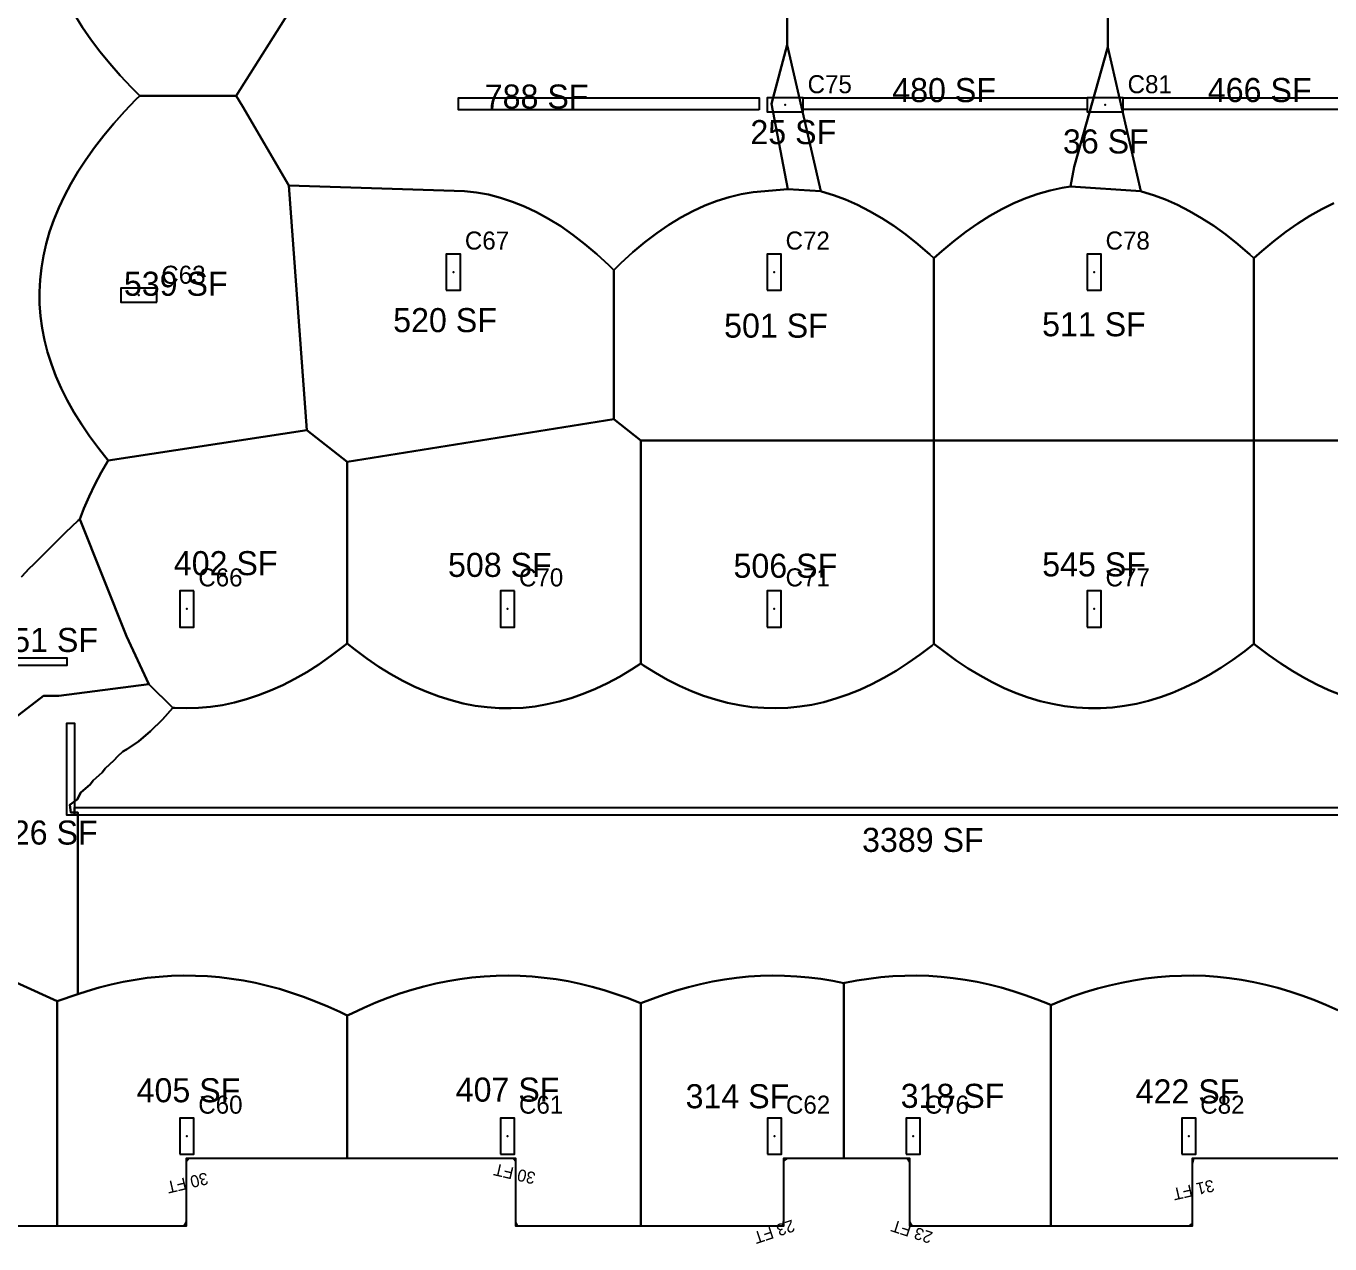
# Model space of a CAD drawing. Header units: metres. Extents: x 3272 to 9634, y 5311 to 56288.
# Drawn here: x 6861 to 8162, y 38041 to 39256 of the extents above; entities that cross this region are included whole.
import ezdxf
from ezdxf.enums import TextEntityAlignment as Align

# ---------------------------------------------------------------- set-up
doc = ezdxf.new("R2010")
doc.units = ezdxf.units.M
for name, color, linetype in [('BOUNDARY', 5, 'Continuous'), ('COL-LABEL', 2, 'Continuous'), ('COLS', 2, 'Continuous'), ('FLOOR_4_AREA_LABELS', 3, 'Continuous'), ('FLOOR_4_BOUNDARY', 5, 'Continuous'), ('FLOOR_4_COLUMNS', 7, 'Continuous'), ('FLOOR_4_FASCADE_COLUMNS', 30, 'Continuous'), ('FLOOR_4_LARGE_TRIBUTARY', 6, 'Continuous'), ('FLOOR_4_TRIBUTARY_COL_104', 2, 'Continuous'), ('FLOOR_4_TRIBUTARY_COL_105', 2, 'Continuous'), ('FLOOR_4_TRIBUTARY_COL_20', 2, 'Continuous'), ('FLOOR_4_TRIBUTARY_COL_22', 2, 'Continuous'), ('FLOOR_4_TRIBUTARY_COL_34', 2, 'Continuous'), ('FLOOR_4_TRIBUTARY_COL_38', 2, 'Continuous'), ('FLOOR_4_TRIBUTARY_COL_39', 2, 'Continuous'), ('FLOOR_4_TRIBUTARY_COL_41', 2, 'Continuous'), ('FLOOR_4_TRIBUTARY_COL_42', 2, 'Continuous'), ('FLOOR_4_TRIBUTARY_COL_54', 2, 'Continuous'), ('FLOOR_4_TRIBUTARY_COL_55', 2, 'Continuous'), ('FLOOR_4_TRIBUTARY_COL_56', 2, 'Continuous'), ('FLOOR_4_TRIBUTARY_COL_57', 2, 'Continuous'), ('FLOOR_4_TRIBUTARY_COL_60', 2, 'Continuous'), ('FLOOR_4_TRIBUTARY_COL_61', 2, 'Continuous'), ('FLOOR_4_TRIBUTARY_COL_65', 2, 'Continuous'), ('FLOOR_4_TRIBUTARY_COL_88', 2, 'Continuous'), ('FLOOR_4_TRIBUTARY_COL_89', 2, 'Continuous'), ('FLOOR_4_TRIBUTARY_COL_97', 2, 'Continuous'), ('FLOOR_4_WALL_TRIBUTARY_117', 1, 'Continuous'), ('FLOOR_4_WALL_TRIBUTARY_118', 1, 'Continuous'), ('FLOOR_4_WALL_TRIBUTARY_120', 1, 'Continuous'), ('FLOOR_4_WALL_TRIBUTARY_122', 1, 'Continuous'), ('FLOOR_4_WALL_TRIBUTARY_123', 1, 'Continuous'), ('FLOOR_4_WALL_TRIBUTARY_129', 1, 'Continuous'), ('FLOOR_4_WALL_TRIBUTARY_136', 1, 'Continuous'), ('WALL', 4, 'Continuous')]:
    doc.layers.add(name, color=color, linetype=linetype)

msp = doc.modelspace()

# ---------------------------------------------------------------- linework, layer by layer
at = {"layer": 'BOUNDARY'}
msp.add_lwpolyline([(8343.7, 38126.5), (8024.5, 38126.5), (8024.5, 38059.1), (7742.6, 38059.1), (7742.6, 38126.5), (7616.6, 38126.5), (7616.6, 38059.1), (7349.6, 38059.1), (7349.6, 38126.5), (7020.5, 38126.5), (7020.5, 38059.1), (6443.2, 38059.1), (6443.2, 38126.5), (6316.7, 38126.5), (6316.7, 38115.1), (6299, 38095.3), (6298.7, 38089.4), (5979.1, 38107), (5982.7, 38172.9), (5849.6, 38180.2), (5842.4, 38114.9), (5651.2, 38150.6)], dxfattribs=at)
at = {"layer": 'COLS'}
for points in [[(7636.2, 39170.9), (7636.2, 39184.9), (7600.2, 39184.9), (7600.2, 39170.9)], [(7955.5, 39170.9), (7955.5, 39184.9), (7919.5, 39184.9), (7919.5, 39170.9)], [(7280.2, 38992.9), (7294.2, 38992.9), (7294.2, 39028.9), (7280.2, 39028.9)], [(7600.2, 38992.9), (7614.2, 38992.9), (7614.2, 39028.9), (7600.2, 39028.9)], [(7919.5, 38992.9), (7933.5, 38992.9), (7933.5, 39028.9), (7919.5, 39028.9)], [(6991.3, 38980.8), (6991.3, 38994.8), (6955.3, 38994.8), (6955.3, 38980.8)], [(7028.2, 38692.8), (7014.2, 38692.8), (7014.2, 38656.8), (7028.2, 38656.8)], [(7348.2, 38692.8), (7334.2, 38692.8), (7334.2, 38656.8), (7348.2, 38656.8)], [(7600.2, 38656.8), (7614.2, 38656.8), (7614.2, 38692.8), (7600.2, 38692.8)], [(7919.5, 38656.8), (7933.5, 38656.8), (7933.5, 38692.8), (7919.5, 38692.8)], [(7014.2, 38130.7), (7028.2, 38130.7), (7028.2, 38166.7), (7014.2, 38166.7)], [(7334.2, 38130.7), (7348.2, 38130.7), (7348.2, 38166.7), (7334.2, 38166.7)], [(7600.6, 38130.7), (7614.6, 38130.7), (7614.6, 38166.7), (7600.6, 38166.7)], [(7739, 38130.7), (7753, 38130.7), (7753, 38166.7), (7739, 38166.7)], [(8014, 38130.7), (8028, 38130.7), (8028, 38166.7), (8014, 38166.7)]]:
    msp.add_lwpolyline(points, close=True, dxfattribs=at)
at = {"layer": 'FLOOR_4_BOUNDARY'}
msp.add_lwpolyline([(8343.7, 38126.5), (8024.5, 38126.5), (8024.5, 38059.1), (7742.6, 38059.1), (7742.6, 38126.5), (7616.6, 38126.5), (7616.6, 38059.1), (7349.6, 38059.1), (7349.6, 38126.5), (7020.5, 38126.5), (7020.5, 38059.1), (6443.2, 38059.1), (6443.2, 38126.5), (6316.7, 38126.5), (6316.7, 38115.1), (6299, 38095.3), (6298.7, 38089.4), (5979.1, 38107), (5982.7, 38172.9), (5849.6, 38180.2), (5842.4, 38114.9), (5651.2, 38150.6)], dxfattribs=at)
at = {"layer": 'FLOOR_4_COLUMNS'}
for p in [(7618.2, 39177.9), (7937.5, 39177.9), (7287.2, 39010.9), (7607.2, 39010.9), (7926.5, 39010.9), (6973.3, 38987.8), (7021.2, 38674.8), (7341.2, 38674.8), (7607.2, 38674.8), (7926.5, 38674.8), (7021.2, 38148.7), (7341.2, 38148.7), (7607.6, 38148.7), (7746, 38148.7), (8021, 38148.7)]:
    msp.add_point(p, dxfattribs=at)
at = {"layer": 'FLOOR_4_FASCADE_COLUMNS'}
for points in [[(7179.1, 38126.5), (7173.1, 38126.5), (7167.1, 38126.5), (7161.1, 38126.5), (7155.1, 38126.5), (7149.1, 38126.5), (7143.1, 38126.5), (7137.1, 38126.5), (7131.1, 38126.5), (7125.1, 38126.5), (7119.1, 38126.5), (7113.1, 38126.5), (7107.1, 38126.5), (7101.1, 38126.5), (7095.1, 38126.5), (7089.1, 38126.5), (7083.1, 38126.5), (7077.1, 38126.5), (7071.1, 38126.5), (7065.1, 38126.5), (7059.1, 38126.5), (7053.1, 38126.5), (7047.1, 38126.5), (7041.1, 38126.5), (7035.1, 38126.5), (7029.1, 38126.5), (7023.1, 38126.5), (7020.5, 38123), (7020.5, 38117), (7020.5, 38111), (7020.5, 38105), (7020.5, 38099), (7020.5, 38093), (7020.5, 38087), (7020.5, 38081), (7020.5, 38075), (7020.5, 38069), (7020.5, 38063), (7018.4, 38059.1), (7012.4, 38059.1), (7006.4, 38059.1), (7000.4, 38059.1), (6994.4, 38059.1), (6988.4, 38059.1), (6982.4, 38059.1), (6976.4, 38059.1), (6970.4, 38059.1), (6964.4, 38059.1), (6958.4, 38059.1), (6952.4, 38059.1), (6946.4, 38059.1), (6940.4, 38059.1), (6934.4, 38059.1), (6928.4, 38059.1), (6922.4, 38059.1), (6916.4, 38059.1), (6910.4, 38059.1), (6904.4, 38059.1), (6898.4, 38059.1), (6892.4, 38059.1)], [(7471.7, 38059.1), (7465.7, 38059.1), (7459.7, 38059.1), (7453.7, 38059.1), (7447.7, 38059.1), (7441.7, 38059.1), (7435.7, 38059.1), (7429.7, 38059.1), (7423.7, 38059.1), (7417.7, 38059.1), (7411.7, 38059.1), (7405.7, 38059.1), (7399.7, 38059.1), (7393.7, 38059.1), (7387.7, 38059.1), (7381.7, 38059.1), (7375.7, 38059.1), (7369.7, 38059.1), (7363.7, 38059.1), (7357.7, 38059.1), (7351.7, 38059.1), (7349.6, 38063), (7349.6, 38069), (7349.6, 38075), (7349.6, 38081), (7349.6, 38087), (7349.6, 38093), (7349.6, 38099), (7349.6, 38105), (7349.6, 38111), (7349.6, 38117), (7349.6, 38123), (7347.1, 38126.5), (7341.1, 38126.5), (7335.1, 38126.5), (7329.1, 38126.5), (7323.1, 38126.5), (7317.1, 38126.5), (7311.1, 38126.5), (7305.1, 38126.5), (7299.1, 38126.5), (7293.1, 38126.5), (7287.1, 38126.5), (7281.1, 38126.5), (7275.1, 38126.5), (7269.1, 38126.5), (7263.1, 38126.5), (7257.1, 38126.5), (7251.1, 38126.5), (7245.1, 38126.5), (7239.1, 38126.5), (7233.1, 38126.5), (7227.1, 38126.5), (7221.1, 38126.5), (7215.1, 38126.5), (7209.1, 38126.5), (7203.1, 38126.5), (7197.1, 38126.5), (7191.1, 38126.5), (7185.1, 38126.5), (7179.1, 38126.5)], [(7674.3, 38126.5), (7668.3, 38126.5), (7662.3, 38126.5), (7656.3, 38126.5), (7650.3, 38126.5), (7644.3, 38126.5), (7638.3, 38126.5), (7632.3, 38126.5), (7626.3, 38126.5), (7620.3, 38126.5), (7616.6, 38124.2), (7616.6, 38118.2), (7616.6, 38112.2), (7616.6, 38106.2), (7616.6, 38100.2), (7616.6, 38094.2), (7616.6, 38088.2), (7616.6, 38082.2), (7616.6, 38076.2), (7616.6, 38070.2), (7616.6, 38064.2), (7615.7, 38059.1), (7609.7, 38059.1), (7603.7, 38059.1), (7597.7, 38059.1), (7591.7, 38059.1), (7585.7, 38059.1), (7579.7, 38059.1), (7573.7, 38059.1), (7567.7, 38059.1), (7561.7, 38059.1), (7555.7, 38059.1), (7549.7, 38059.1), (7543.7, 38059.1), (7537.7, 38059.1), (7531.7, 38059.1), (7525.7, 38059.1), (7519.7, 38059.1), (7513.7, 38059.1), (7507.7, 38059.1), (7501.7, 38059.1), (7495.7, 38059.1), (7489.7, 38059.1), (7483.7, 38059.1), (7477.7, 38059.1), (7471.7, 38059.1)], [(7882.9, 38059.1), (7876.9, 38059.1), (7870.9, 38059.1), (7864.9, 38059.1), (7858.9, 38059.1), (7852.9, 38059.1), (7846.9, 38059.1), (7840.9, 38059.1), (7834.9, 38059.1), (7828.9, 38059.1), (7822.9, 38059.1), (7816.9, 38059.1), (7810.9, 38059.1), (7804.9, 38059.1), (7798.9, 38059.1), (7792.9, 38059.1), (7786.9, 38059.1), (7780.9, 38059.1), (7774.9, 38059.1), (7768.9, 38059.1), (7762.9, 38059.1), (7756.9, 38059.1), (7750.9, 38059.1), (7744.9, 38059.1), (7742.6, 38062.8), (7742.6, 38068.8), (7742.6, 38074.8), (7742.6, 38080.8), (7742.6, 38086.8), (7742.6, 38092.8), (7742.6, 38098.8), (7742.6, 38104.8), (7742.6, 38110.8), (7742.6, 38116.8), (7742.6, 38122.8), (7740.3, 38126.5), (7734.3, 38126.5), (7728.3, 38126.5), (7722.3, 38126.5), (7716.3, 38126.5), (7710.3, 38126.5), (7704.3, 38126.5), (7698.3, 38126.5), (7692.3, 38126.5), (7686.3, 38126.5), (7680.3, 38126.5), (7674.3, 38126.5)], [(8163.6, 38126.5), (8157.6, 38126.5), (8151.6, 38126.5), (8145.6, 38126.5), (8139.6, 38126.5), (8133.6, 38126.5), (8127.6, 38126.5), (8121.6, 38126.5), (8115.6, 38126.5), (8109.6, 38126.5), (8103.6, 38126.5), (8097.6, 38126.5), (8091.6, 38126.5), (8085.6, 38126.5), (8079.6, 38126.5), (8073.6, 38126.5), (8067.6, 38126.5), (8061.6, 38126.5), (8055.6, 38126.5), (8049.6, 38126.5), (8043.6, 38126.5), (8037.6, 38126.5), (8031.6, 38126.5), (8025.6, 38126.5), (8024.5, 38121.6), (8024.5, 38115.6), (8024.5, 38109.6), (8024.5, 38103.6), (8024.5, 38097.6), (8024.5, 38091.6), (8024.5, 38085.6), (8024.5, 38079.6), (8024.5, 38073.6), (8024.5, 38067.6), (8024.5, 38061.6), (8020.9, 38059.1), (8014.9, 38059.1), (8008.9, 38059.1), (8002.9, 38059.1), (7996.9, 38059.1), (7990.9, 38059.1), (7984.9, 38059.1), (7978.9, 38059.1), (7972.9, 38059.1), (7966.9, 38059.1), (7960.9, 38059.1), (7954.9, 38059.1), (7948.9, 38059.1), (7942.9, 38059.1), (7936.9, 38059.1), (7930.9, 38059.1), (7924.9, 38059.1), (7918.9, 38059.1), (7912.9, 38059.1), (7906.9, 38059.1), (7900.9, 38059.1), (7894.9, 38059.1), (7888.9, 38059.1), (7882.9, 38059.1)], [(6892.4, 38059.1), (6886.4, 38059.1), (6880.4, 38059.1), (6874.4, 38059.1), (6868.4, 38059.1), (6862.4, 38059.1), (6856.4, 38059.1)]]:
    msp.add_lwpolyline(points, dxfattribs=at)
at = {"layer": 'FLOOR_4_LARGE_TRIBUTARY'}
for points in [[(7129.3, 39279.8), (7070.6, 39186.8), (6974.3, 39186.8), (6966, 39195.1), (6954.8, 39207.1), (6944.4, 39219.1), (6934.6, 39231.1), (6925.6, 39243.1), (6917.3, 39255.1), (6909.8, 39267.1)], [(7620.4, 39282.3), (7620.4, 39237.6), (7604.5, 39178.9), (7621, 39093.8), (7586.3, 39090.6), (7574.3, 39088.7), (7562.3, 39085.8), (7550.3, 39082), (7538.3, 39077.4), (7526.3, 39071.8), (7514.3, 39065.4), (7502.3, 39058), (7490.3, 39049.8), (7478.3, 39040.7), (7466.3, 39030.7), (7454.3, 39019.9), (7447.2, 39012.9), (7442.3, 39017.7), (7430.3, 39028.8), (7418.3, 39038.9), (7406.3, 39048.2), (7394.3, 39056.6), (7382.3, 39064.1), (7370.3, 39070.7), (7370.3, 39070.7), (7358.3, 39076.4), (7346.3, 39081.2), (7334.3, 39085.1), (7322.3, 39088.2), (7310.3, 39090.3), (7298.3, 39091.6), (7123, 39097.2), (7076.9, 39176.6), (7070.6, 39186.8), (7129.3, 39279.8)], [(7940.2, 39282.4), (7940.2, 39235.4), (7906.6, 39115.9), (7902.9, 39096.3), (7894.6, 39095.1), (7882.6, 39092.5), (7870.6, 39089), (7858.6, 39084.7), (7846.6, 39079.7), (7834.6, 39073.7), (7822.6, 39067), (7810.6, 39059.4), (7798.6, 39051), (7786.6, 39041.8), (7774.6, 39031.7), (7774.6, 39031.7), (7766.8, 39024.7), (7762.6, 39028.6), (7750.6, 39038.9), (7738.6, 39048.4), (7726.6, 39057), (7714.6, 39064.8), (7702.6, 39071.8), (7690.6, 39078), (7678.6, 39083.3), (7666.6, 39087.8), (7654.6, 39091.5), (7654, 39091.7), (7620.4, 39237.6), (7620.4, 39282.3)], [(8165.9, 39079.7), (8153.9, 39073.7), (8141.9, 39067), (8129.9, 39059.4), (8117.9, 39051), (8105.9, 39041.8), (8093.9, 39031.7), (8086.1, 39024.7), (8086.1, 39024.7), (8081.9, 39028.6), (8069.9, 39038.9), (8057.9, 39048.4), (8045.9, 39057), (8033.9, 39064.8), (8021.9, 39071.8), (8009.9, 39078), (7997.9, 39083.3), (7985.9, 39087.8), (7973.9, 39091.5), (7973.3, 39091.7), (7940.2, 39235.4), (7940.2, 39282.4)], [(6909.8, 39267.1), (6917.3, 39255.1), (6925.6, 39243.1), (6934.6, 39231.1), (6944.4, 39219.1), (6954.8, 39207.1), (6966, 39195.1), (6974.3, 39186.8), (6970.5, 39183.1), (6959, 39171.1), (6948.3, 39159.1), (6938.3, 39147.1), (6929, 39135.1), (6920.4, 39123.1), (6912.6, 39111.1), (6905.5, 39099.1), (6899.1, 39087.1), (6893.4, 39075.1), (6888.5, 39063.1), (6884.3, 39051.1), (6880.8, 39039.1), (6878.1, 39027.1), (6876.1, 39015.1), (6874.8, 39003.1), (6874.2, 38991.1), (6874.4, 38979.1), (6875.3, 38967.1), (6876.9, 38955.1), (6879.2, 38943.1), (6882.3, 38931.1), (6886.1, 38919.1), (6890.6, 38907.1), (6895.9, 38895.1), (6901.9, 38883.1), (6908.6, 38871.1), (6916, 38859.1), (6924.2, 38847.1), (6933.1, 38835.1), (6942.7, 38823.1), (6942.8, 38823), (6935.9, 38811.1), (6929.6, 38799.1), (6923.8, 38787.1), (6918.6, 38775.1), (6914.5, 38764.5), (6912.9, 38763.1), (6900.1, 38751.1), (6892.3, 38743), (6888.1, 38739.1), (6880.3, 38731), (6876.1, 38727.1), (6868.3, 38719), (6864.1, 38715.1), (6856.3, 38706.9)], [(8401.9, 38842.8), (8086.1, 38842.8), (8086.1, 39024.7), (8093.9, 39031.7), (8093.9, 39031.7), (8105.9, 39041.8), (8117.9, 39051), (8129.9, 39059.4), (8141.9, 39067), (8153.9, 39073.7), (8165.9, 39079.7)], [(8172.9, 38589.1), (8160.9, 38593.9), (8148.9, 38599.4), (8136.9, 38605.6), (8124.9, 38612.6), (8112.9, 38620.3), (8100.9, 38628.7), (8088.9, 38637.8), (8086.1, 38640.1), (8086.1, 38640.1), (8086.1, 38842.8), (8086.1, 38842.8), (8401.9, 38842.8)], [(6856.3, 38706.9), (6864.1, 38715.1), (6868.3, 38719), (6876.1, 38727.1), (6880.3, 38731), (6888.1, 38739.1), (6892.3, 38743), (6900.1, 38751.1), (6912.9, 38763.1), (6914.5, 38764.5), (6960.9, 38647.6), (6983.3, 38599.9), (6893.4, 38588), (6878.4, 38588), (6849.4, 38566)], [(8169.8, 38274.5), (8157.8, 38279.8), (8145.8, 38284.7), (8133.8, 38289.2), (8121.8, 38293.2), (8109.8, 38296.7), (8097.8, 38299.8), (8085.8, 38302.5), (8073.8, 38304.7), (8061.8, 38306.4), (8049.8, 38307.7), (8037.8, 38308.6), (8025.8, 38309), (8013.8, 38308.9), (8001.8, 38308.4), (7989.8, 38307.5), (7977.8, 38306.1), (7965.8, 38304.2), (7953.8, 38301.9), (7941.8, 38299.2), (7929.8, 38296), (7917.8, 38292.4), (7905.8, 38288.3), (7893.8, 38283.7), (7883.5, 38279.5), (7881.8, 38280.3), (7869.8, 38285.1), (7857.8, 38289.5), (7845.8, 38293.5), (7833.8, 38297), (7821.8, 38300.1), (7809.8, 38302.7), (7797.8, 38304.8), (7785.8, 38306.5), (7773.8, 38307.8), (7761.8, 38308.6), (7749.8, 38309), (7737.8, 38308.9), (7725.8, 38308.4), (7713.8, 38307.4), (7701.8, 38305.9), (7689.8, 38304.1), (7677.8, 38301.7), (7676.8, 38301.5), (7665.8, 38303.7), (7653.8, 38305.7), (7641.8, 38307.2), (7629.8, 38308.2), (7617.8, 38308.8), (7605.8, 38309), (7593.8, 38308.7), (7581.8, 38308), (7569.8, 38306.8), (7557.8, 38305.1), (7545.8, 38303), (7533.8, 38300.5), (7521.8, 38297.5), (7509.8, 38294.1), (7497.8, 38290.2), (7485.8, 38285.9), (7474.4, 38281.3), (7473.8, 38281.6), (7461.8, 38286.3), (7449.8, 38290.6), (7437.8, 38294.4), (7425.8, 38297.8), (7413.8, 38300.8), (7401.8, 38303.3), (7389.8, 38305.3), (7377.8, 38306.9), (7365.8, 38308.1), (7353.8, 38308.8), (7341.8, 38309), (7329.8, 38308.8), (7317.8, 38308.2), (7305.8, 38307.1), (7293.8, 38305.5), (7281.8, 38303.5), (7269.8, 38301.1), (7257.8, 38298.2), (7245.8, 38294.8), (7233.8, 38291), (7221.8, 38286.8), (7209.8, 38282.1), (7197.8, 38276.9), (7185.8, 38271.3), (7181.2, 38269), (7173.8, 38272.7), (7161.8, 38278.2), (7149.8, 38283.2), (7137.8, 38287.8), (7137.8, 38287.8), (7125.8, 38291.9), (7113.8, 38295.6), (7101.8, 38298.9), (7089.8, 38301.7), (7077.8, 38304), (7065.8, 38305.9), (7053.8, 38307.3), (7041.8, 38308.3), (7029.8, 38308.9), (7017.8, 38309), (7005.8, 38308.6), (6993.8, 38307.8), (6981.8, 38306.6), (6969.8, 38304.9), (6957.8, 38302.7), (6945.8, 38300.1), (6933.8, 38297.1), (6921.8, 38293.6), (6912.4, 38290.5), (6912.4, 38471.8), (6905.6, 38471.8), (6904.6, 38479.5), (6911.9, 38484.6), (6915.4, 38491.5), (6924.9, 38499.5), (6927.8, 38503.5), (6936.9, 38511.7), (6939.9, 38515.5), (6948.9, 38523.8), (6952, 38527.5), (6957.3, 38532.5), (6960.9, 38534.5), (6972.9, 38542.7), (6984.9, 38552.7), (6996.9, 38564.4), (7007.4, 38576.2), (7008.9, 38576.1), (7020.9, 38575.7), (7032.9, 38576), (7044.9, 38577.1), (7056.9, 38578.9), (7068.9, 38581.4), (7080.9, 38584.7), (7092.9, 38588.7), (7104.9, 38593.4), (7116.9, 38598.8), (7128.9, 38605), (7140.9, 38611.9), (7152.9, 38619.5), (7164.9, 38627.9), (7176.9, 38636.9), (7181.2, 38640.4), (7188.9, 38634.2), (7200.9, 38625.4), (7212.9, 38617.2), (7224.9, 38609.8), (7236.9, 38603.1), (7248.9, 38597.2), (7260.9, 38592), (7272.9, 38587.5), (7284.9, 38583.7), (7296.9, 38580.6), (7308.9, 38578.3), (7320.9, 38576.7), (7332.9, 38575.9), (7344.9, 38575.7), (7356.9, 38576.3), (7368.9, 38577.6), (7380.9, 38579.7), (7392.9, 38582.4), (7404.9, 38585.9), (7416.9, 38590.2), (7428.9, 38595.1), (7440.9, 38600.8), (7452.9, 38607.2), (7464.9, 38614.4), (7474.2, 38620.4), (7476.9, 38618.5), (7488.9, 38611), (7500.9, 38604.2), (7512.9, 38598.1), (7524.9, 38592.8), (7536.9, 38588.2), (7548.9, 38584.3), (7560.9, 38581.1), (7572.9, 38578.7), (7584.9, 38576.9), (7596.9, 38576), (7608.9, 38575.7), (7620.9, 38576.2), (7632.9, 38577.4), (7644.9, 38579.3), (7656.9, 38581.9), (7668.9, 38585.3), (7680.9, 38589.4), (7692.9, 38594.2), (7704.9, 38599.8), (7716.9, 38606.1), (7728.9, 38613.1), (7740.9, 38620.9), (7752.9, 38629.3), (7764.9, 38638.5), (7766.8, 38640.1), (7776.9, 38632.2), (7788.9, 38623.5), (7800.9, 38615.5), (7812.9, 38608.3), (7824.9, 38601.7), (7836.9, 38595.9), (7848.9, 38590.9), (7860.9, 38586.5), (7872.9, 38582.9), (7884.9, 38580.1), (7896.9, 38577.9), (7908.9, 38576.5), (7920.9, 38575.8), (7932.9, 38575.8), (7944.9, 38576.5), (7956.9, 38578), (7968.9, 38580.2), (7980.9, 38583.2), (7992.9, 38586.8), (8004.9, 38591.2), (8016.9, 38596.3), (8028.9, 38602.2), (8040.9, 38608.8), (8052.9, 38616.1), (8064.9, 38624.1), (8076.9, 38632.8), (8086.1, 38640.1), (8088.9, 38637.8), (8100.9, 38628.7), (8112.9, 38620.3), (8124.9, 38612.6), (8136.9, 38605.6), (8148.9, 38599.4), (8160.9, 38593.9), (8172.9, 38589.1)], [(6849.4, 38566), (6878.4, 38588), (6893.4, 38588), (6983.3, 38599.9), (7007.4, 38576.2), (6996.9, 38564.4), (6984.9, 38552.7), (6972.9, 38542.7), (6960.9, 38534.5), (6957.3, 38532.5), (6952, 38527.5), (6948.9, 38523.8), (6939.9, 38515.5), (6936.9, 38511.7), (6927.8, 38503.5), (6924.9, 38499.5), (6915.4, 38491.5), (6911.9, 38484.6), (6904.6, 38479.5), (6905.6, 38471.8), (6912.4, 38471.8), (6912.4, 38290.5), (6891.9, 38283.3), (6891.9, 38283.3), (6817.1, 38317.5)], [(8184.1, 38126.5), (8024.5, 38126.5), (8024.5, 38059.1), (7883.5, 38059.1), (7883.5, 38279.5), (7883.5, 38279.5), (7893.8, 38283.7), (7905.8, 38288.3), (7917.8, 38292.4), (7929.8, 38296), (7941.8, 38299.2), (7953.8, 38301.9), (7965.8, 38304.2), (7977.8, 38306.1), (7989.8, 38307.5), (8001.8, 38308.4), (8013.8, 38308.9), (8025.8, 38309), (8037.8, 38308.6), (8049.8, 38307.7), (8061.8, 38306.4), (8073.8, 38304.7), (8085.8, 38302.5), (8097.8, 38299.8), (8109.8, 38296.7), (8121.8, 38293.2), (8133.8, 38289.2), (8145.8, 38284.7), (8157.8, 38279.8), (8169.8, 38274.5)]]:
    msp.add_lwpolyline(points, dxfattribs=at)
for points in [[(7902.9, 39096.3), (7906.6, 39115.9), (7940.2, 39235.4), (7973.3, 39091.7), (7902.9, 39096.3)], [(6942.7, 38823.1), (6933.1, 38835.1), (6924.2, 38847.1), (6916, 38859.1), (6908.6, 38871.1), (6901.9, 38883.1), (6895.9, 38895.1), (6890.6, 38907.1), (6886.1, 38919.1), (6882.3, 38931.1), (6879.2, 38943.1), (6876.9, 38955.1), (6875.3, 38967.1), (6874.4, 38979.1), (6874.2, 38991.1), (6874.8, 39003.1), (6876.1, 39015.1), (6878.1, 39027.1), (6880.8, 39039.1), (6884.3, 39051.1), (6888.5, 39063.1), (6893.4, 39075.1), (6899.1, 39087.1), (6905.5, 39099.1), (6912.6, 39111.1), (6920.4, 39123.1), (6929, 39135.1), (6938.3, 39147.1), (6948.3, 39159.1), (6959, 39171.1), (6970.5, 39183.1), (6974.3, 39186.8), (7070.6, 39186.8), (7076.9, 39176.6), (7123, 39097.2), (7141, 38853.3), (6942.8, 38823), (6942.7, 38823.1)], [(7141, 38853.3), (7123, 39097.2), (7298.3, 39091.6), (7310.3, 39090.3), (7322.3, 39088.2), (7334.3, 39085.1), (7346.3, 39081.2), (7358.3, 39076.4), (7370.3, 39070.7), (7382.3, 39064.1), (7394.3, 39056.6), (7406.3, 39048.2), (7418.3, 39038.9), (7430.3, 39028.8), (7442.3, 39017.7), (7447.2, 39012.9), (7447.2, 38864.2), (7181.2, 38821.5), (7141, 38853.3)], [(7774.6, 39031.7), (7786.6, 39041.8), (7798.6, 39051), (7810.6, 39059.4), (7822.6, 39067), (7834.6, 39073.7), (7846.6, 39079.7), (7858.6, 39084.7), (7870.6, 39089), (7882.6, 39092.5), (7894.6, 39095.1), (7902.9, 39096.3), (7973.3, 39091.7), (7973.9, 39091.5), (7985.9, 39087.8), (7997.9, 39083.3), (8009.9, 39078), (8021.9, 39071.8), (8033.9, 39064.8), (8045.9, 39057), (8057.9, 39048.4), (8069.9, 39038.9), (8081.9, 39028.6), (8086.1, 39024.7), (8086.1, 38842.8), (8086.1, 38842.8), (7766.8, 38842.8), (7766.8, 39024.7), (7774.6, 39031.7)], [(7454.3, 39019.9), (7466.3, 39030.7), (7478.3, 39040.7), (7490.3, 39049.8), (7502.3, 39058), (7514.3, 39065.4), (7526.3, 39071.8), (7538.3, 39077.4), (7550.3, 39082), (7562.3, 39085.8), (7574.3, 39088.7), (7586.3, 39090.6), (7621, 39093.8), (7654, 39091.7), (7654.6, 39091.5), (7666.6, 39087.8), (7678.6, 39083.3), (7690.6, 39078), (7702.6, 39071.8), (7714.6, 39064.8), (7726.6, 39057), (7738.6, 39048.4), (7750.6, 39038.9), (7762.6, 39028.6), (7766.8, 39024.7), (7766.8, 38842.8), (7766.8, 38842.8), (7474.2, 38842.8), (7447.2, 38864.2), (7447.2, 39012.9), (7454.3, 39019.9)], [(7181.2, 38640.4), (7181.2, 38821.5), (7447.2, 38864.2), (7474.2, 38842.8), (7474.2, 38620.4), (7464.9, 38614.4), (7452.9, 38607.2), (7440.9, 38600.8), (7428.9, 38595.1), (7416.9, 38590.2), (7404.9, 38585.9), (7392.9, 38582.4), (7380.9, 38579.7), (7368.9, 38577.6), (7356.9, 38576.3), (7344.9, 38575.7), (7332.9, 38575.9), (7320.9, 38576.7), (7308.9, 38578.3), (7296.9, 38580.6), (7284.9, 38583.7), (7272.9, 38587.5), (7260.9, 38592), (7248.9, 38597.2), (7236.9, 38603.1), (7224.9, 38609.8), (7212.9, 38617.2), (7200.9, 38625.4), (7188.9, 38634.2), (7181.2, 38640.4)], [(6918.6, 38775.1), (6923.8, 38787.1), (6929.6, 38799.1), (6935.9, 38811.1), (6942.8, 38823), (7141, 38853.3), (7181.2, 38821.5), (7181.2, 38640.4), (7176.9, 38636.9), (7164.9, 38627.9), (7152.9, 38619.5), (7140.9, 38611.9), (7128.9, 38605), (7116.9, 38598.8), (7104.9, 38593.4), (7092.9, 38588.7), (7080.9, 38584.7), (7068.9, 38581.4), (7056.9, 38578.9), (7044.9, 38577.1), (7032.9, 38576), (7020.9, 38575.7), (7008.9, 38576.1), (7007.4, 38576.2), (6983.3, 38599.9), (6960.9, 38647.6), (6914.5, 38764.5), (6918.6, 38775.1)], [(7474.2, 38620.4), (7474.2, 38842.8), (7766.8, 38842.8), (7766.8, 38640.1), (7764.9, 38638.5), (7752.9, 38629.3), (7740.9, 38620.9), (7728.9, 38613.1), (7716.9, 38606.1), (7704.9, 38599.8), (7692.9, 38594.2), (7680.9, 38589.4), (7668.9, 38585.3), (7656.9, 38581.9), (7644.9, 38579.3), (7632.9, 38577.4), (7620.9, 38576.2), (7608.9, 38575.7), (7596.9, 38576), (7584.9, 38576.9), (7572.9, 38578.7), (7560.9, 38581.1), (7548.9, 38584.3), (7536.9, 38588.2), (7524.9, 38592.8), (7512.9, 38598.1), (7500.9, 38604.2), (7488.9, 38611), (7476.9, 38618.5), (7474.2, 38620.4)], [(7766.8, 38640.1), (7766.8, 38842.8), (7766.8, 38842.8), (8086.1, 38842.8), (8086.1, 38640.1), (8076.9, 38632.8), (8064.9, 38624.1), (8052.9, 38616.1), (8040.9, 38608.8), (8028.9, 38602.2), (8016.9, 38596.3), (8004.9, 38591.2), (7992.9, 38586.8), (7980.9, 38583.2), (7968.9, 38580.2), (7956.9, 38578), (7944.9, 38576.5), (7932.9, 38575.8), (7920.9, 38575.8), (7908.9, 38576.5), (7896.9, 38577.9), (7884.9, 38580.1), (7872.9, 38582.9), (7860.9, 38586.5), (7848.9, 38590.9), (7836.9, 38595.9), (7824.9, 38601.7), (7812.9, 38608.3), (7800.9, 38615.5), (7788.9, 38623.5), (7776.9, 38632.2), (7766.8, 38640.1)], [(6810.5, 38320.4), (6817.1, 38317.5), (6891.9, 38283.3), (6891.9, 38059.1), (6703.9, 38059.1), (6689.4, 38232.8), (6810.5, 38320.4)], [(6891.9, 38283.3), (6912.4, 38290.5), (6921.8, 38293.6), (6933.8, 38297.1), (6945.8, 38300.1), (6957.8, 38302.7), (6969.8, 38304.9), (6981.8, 38306.6), (6993.8, 38307.8), (7005.8, 38308.6), (7017.8, 38309), (7029.8, 38308.9), (7041.8, 38308.3), (7053.8, 38307.3), (7065.8, 38305.9), (7077.8, 38304), (7089.8, 38301.7), (7101.8, 38298.9), (7113.8, 38295.6), (7125.8, 38291.9), (7137.8, 38287.8), (7149.8, 38283.2), (7161.8, 38278.2), (7173.8, 38272.7), (7181.2, 38269), (7181.2, 38126.5), (7020.5, 38126.5), (7020.5, 38059.1), (6891.9, 38059.1), (6891.9, 38283.3)], [(7181.2, 38269), (7185.8, 38271.3), (7197.8, 38276.9), (7209.8, 38282.1), (7221.8, 38286.8), (7233.8, 38291), (7245.8, 38294.8), (7257.8, 38298.2), (7269.8, 38301.1), (7281.8, 38303.5), (7293.8, 38305.5), (7305.8, 38307.1), (7317.8, 38308.2), (7329.8, 38308.8), (7341.8, 38309), (7353.8, 38308.8), (7365.8, 38308.1), (7377.8, 38306.9), (7389.8, 38305.3), (7401.8, 38303.3), (7413.8, 38300.8), (7425.8, 38297.8), (7437.8, 38294.4), (7449.8, 38290.6), (7461.8, 38286.3), (7473.8, 38281.6), (7474.4, 38281.3), (7474.4, 38059.1), (7349.6, 38059.1), (7349.6, 38126.5), (7181.2, 38126.5), (7181.2, 38269)], [(7474.4, 38281.3), (7485.8, 38285.9), (7497.8, 38290.2), (7509.8, 38294.1), (7521.8, 38297.5), (7533.8, 38300.5), (7545.8, 38303), (7557.8, 38305.1), (7569.8, 38306.8), (7581.8, 38308), (7593.8, 38308.7), (7605.8, 38309), (7617.8, 38308.8), (7629.8, 38308.2), (7641.8, 38307.2), (7653.8, 38305.7), (7665.8, 38303.7), (7676.8, 38301.5), (7676.8, 38126.5), (7616.6, 38126.5), (7616.6, 38059.1), (7474.4, 38059.1), (7474.4, 38281.3)], [(7676.8, 38301.5), (7677.8, 38301.7), (7689.8, 38304.1), (7701.8, 38305.9), (7713.8, 38307.4), (7725.8, 38308.4), (7737.8, 38308.9), (7749.8, 38309), (7761.8, 38308.6), (7773.8, 38307.8), (7785.8, 38306.5), (7797.8, 38304.8), (7809.8, 38302.7), (7821.8, 38300.1), (7833.8, 38297), (7845.8, 38293.5), (7857.8, 38289.5), (7869.8, 38285.1), (7881.8, 38280.3), (7883.5, 38279.5), (7883.5, 38059.1), (7742.6, 38059.1), (7742.6, 38126.5), (7676.8, 38126.5), (7676.8, 38301.5)]]:
    msp.add_lwpolyline(points, close=True, dxfattribs=at)
at = {"layer": 'FLOOR_4_TRIBUTARY_COL_104'}
msp.add_lwpolyline([(7604.5, 39178.9), (7620.4, 39237.6), (7654, 39091.7), (7621, 39093.8), (7604.5, 39178.9)], close=True, dxfattribs=at)
at = {"layer": 'FLOOR_4_TRIBUTARY_COL_105'}
msp.add_lwpolyline([(7474.4, 38281.3), (7485.8, 38285.9), (7497.8, 38290.2), (7509.8, 38294.1), (7521.8, 38297.5), (7533.8, 38300.5), (7545.8, 38303), (7557.8, 38305.1), (7569.8, 38306.8), (7581.8, 38308), (7593.8, 38308.7), (7605.8, 38309), (7617.8, 38308.8), (7629.8, 38308.2), (7641.8, 38307.2), (7653.8, 38305.7), (7665.8, 38303.7), (7676.8, 38301.5), (7676.8, 38126.5), (7616.6, 38126.5), (7616.6, 38059.1), (7474.4, 38059.1), (7474.4, 38281.3)], close=True, dxfattribs=at)
at = {"layer": 'FLOOR_4_TRIBUTARY_COL_20'}
msp.add_lwpolyline([(6810.5, 38320.4), (6817.1, 38317.5), (6891.9, 38283.3), (6891.9, 38059.1), (6703.9, 38059.1), (6689.4, 38232.8), (6810.5, 38320.4)], close=True, dxfattribs=at)
at = {"layer": 'FLOOR_4_TRIBUTARY_COL_22'}
msp.add_lwpolyline([(6891.9, 38283.3), (6912.4, 38290.5), (6921.8, 38293.6), (6933.8, 38297.1), (6945.8, 38300.1), (6957.8, 38302.7), (6969.8, 38304.9), (6981.8, 38306.6), (6993.8, 38307.8), (7005.8, 38308.6), (7017.8, 38309), (7029.8, 38308.9), (7041.8, 38308.3), (7053.8, 38307.3), (7065.8, 38305.9), (7077.8, 38304), (7089.8, 38301.7), (7101.8, 38298.9), (7113.8, 38295.6), (7125.8, 38291.9), (7137.8, 38287.8), (7149.8, 38283.2), (7161.8, 38278.2), (7173.8, 38272.7), (7181.2, 38269), (7181.2, 38126.5), (7020.5, 38126.5), (7020.5, 38059.1), (6891.9, 38059.1), (6891.9, 38283.3)], close=True, dxfattribs=at)
at = {"layer": 'FLOOR_4_TRIBUTARY_COL_34'}
msp.add_lwpolyline([(8184.1, 38126.5), (8024.5, 38126.5), (8024.5, 38059.1), (7883.5, 38059.1), (7883.5, 38279.5), (7883.5, 38279.5), (7893.8, 38283.7), (7905.8, 38288.3), (7917.8, 38292.4), (7929.8, 38296), (7941.8, 38299.2), (7953.8, 38301.9), (7965.8, 38304.2), (7977.8, 38306.1), (7989.8, 38307.5), (8001.8, 38308.4), (8013.8, 38308.9), (8025.8, 38309), (8037.8, 38308.6), (8049.8, 38307.7), (8061.8, 38306.4), (8073.8, 38304.7), (8085.8, 38302.5), (8097.8, 38299.8), (8109.8, 38296.7), (8121.8, 38293.2), (8133.8, 38289.2), (8145.8, 38284.7), (8157.8, 38279.8), (8169.8, 38274.5)], dxfattribs=at)
at = {"layer": 'FLOOR_4_TRIBUTARY_COL_38'}
msp.add_lwpolyline([(7766.8, 38640.1), (7766.8, 38842.8), (7766.8, 38842.8), (8086.1, 38842.8), (8086.1, 38640.1), (8076.9, 38632.8), (8064.9, 38624.1), (8052.9, 38616.1), (8040.9, 38608.8), (8028.9, 38602.2), (8016.9, 38596.3), (8004.9, 38591.2), (7992.9, 38586.8), (7980.9, 38583.2), (7968.9, 38580.2), (7956.9, 38578), (7944.9, 38576.5), (7932.9, 38575.8), (7920.9, 38575.8), (7908.9, 38576.5), (7896.9, 38577.9), (7884.9, 38580.1), (7872.9, 38582.9), (7860.9, 38586.5), (7848.9, 38590.9), (7836.9, 38595.9), (7824.9, 38601.7), (7812.9, 38608.3), (7800.9, 38615.5), (7788.9, 38623.5), (7776.9, 38632.2), (7766.8, 38640.1)], close=True, dxfattribs=at)
at = {"layer": 'FLOOR_4_TRIBUTARY_COL_39'}
msp.add_lwpolyline([(8172.9, 38589.1), (8160.9, 38593.9), (8148.9, 38599.4), (8136.9, 38605.6), (8124.9, 38612.6), (8112.9, 38620.3), (8100.9, 38628.7), (8088.9, 38637.8), (8086.1, 38640.1), (8086.1, 38640.1), (8086.1, 38842.8), (8086.1, 38842.8), (8401.9, 38842.8)], dxfattribs=at)
at = {"layer": 'FLOOR_4_TRIBUTARY_COL_41'}
msp.add_lwpolyline([(7774.6, 39031.7), (7786.6, 39041.8), (7798.6, 39051), (7810.6, 39059.4), (7822.6, 39067), (7834.6, 39073.7), (7846.6, 39079.7), (7858.6, 39084.7), (7870.6, 39089), (7882.6, 39092.5), (7894.6, 39095.1), (7902.9, 39096.3), (7973.3, 39091.7), (7973.9, 39091.5), (7985.9, 39087.8), (7997.9, 39083.3), (8009.9, 39078), (8021.9, 39071.8), (8033.9, 39064.8), (8045.9, 39057), (8057.9, 39048.4), (8069.9, 39038.9), (8081.9, 39028.6), (8086.1, 39024.7), (8086.1, 38842.8), (8086.1, 38842.8), (7766.8, 38842.8), (7766.8, 39024.7), (7774.6, 39031.7)], close=True, dxfattribs=at)
at = {"layer": 'FLOOR_4_TRIBUTARY_COL_42'}
msp.add_lwpolyline([(8401.9, 38842.8), (8086.1, 38842.8), (8086.1, 39024.7), (8093.9, 39031.7), (8093.9, 39031.7), (8105.9, 39041.8), (8117.9, 39051), (8129.9, 39059.4), (8141.9, 39067), (8153.9, 39073.7), (8165.9, 39079.7)], dxfattribs=at)
at = {"layer": 'FLOOR_4_TRIBUTARY_COL_54'}
msp.add_lwpolyline([(7129.3, 39279.8), (7070.6, 39186.8), (6974.3, 39186.8), (6966, 39195.1), (6954.8, 39207.1), (6944.4, 39219.1), (6934.6, 39231.1), (6925.6, 39243.1), (6917.3, 39255.1), (6909.8, 39267.1)], dxfattribs=at)
at = {"layer": 'FLOOR_4_TRIBUTARY_COL_55'}
msp.add_lwpolyline([(6942.7, 38823.1), (6933.1, 38835.1), (6924.2, 38847.1), (6916, 38859.1), (6908.6, 38871.1), (6901.9, 38883.1), (6895.9, 38895.1), (6890.6, 38907.1), (6886.1, 38919.1), (6882.3, 38931.1), (6879.2, 38943.1), (6876.9, 38955.1), (6875.3, 38967.1), (6874.4, 38979.1), (6874.2, 38991.1), (6874.8, 39003.1), (6876.1, 39015.1), (6878.1, 39027.1), (6880.8, 39039.1), (6884.3, 39051.1), (6888.5, 39063.1), (6893.4, 39075.1), (6899.1, 39087.1), (6905.5, 39099.1), (6912.6, 39111.1), (6920.4, 39123.1), (6929, 39135.1), (6938.3, 39147.1), (6948.3, 39159.1), (6959, 39171.1), (6970.5, 39183.1), (6974.3, 39186.8), (7070.6, 39186.8), (7076.9, 39176.6), (7123, 39097.2), (7141, 38853.3), (6942.8, 38823), (6942.7, 38823.1)], close=True, dxfattribs=at)
at = {"layer": 'FLOOR_4_TRIBUTARY_COL_56'}
msp.add_lwpolyline([(7474.2, 38620.4), (7474.2, 38842.8), (7766.8, 38842.8), (7766.8, 38640.1), (7764.9, 38638.5), (7752.9, 38629.3), (7740.9, 38620.9), (7728.9, 38613.1), (7716.9, 38606.1), (7704.9, 38599.8), (7692.9, 38594.2), (7680.9, 38589.4), (7668.9, 38585.3), (7656.9, 38581.9), (7644.9, 38579.3), (7632.9, 38577.4), (7620.9, 38576.2), (7608.9, 38575.7), (7596.9, 38576), (7584.9, 38576.9), (7572.9, 38578.7), (7560.9, 38581.1), (7548.9, 38584.3), (7536.9, 38588.2), (7524.9, 38592.8), (7512.9, 38598.1), (7500.9, 38604.2), (7488.9, 38611), (7476.9, 38618.5), (7474.2, 38620.4)], close=True, dxfattribs=at)
at = {"layer": 'FLOOR_4_TRIBUTARY_COL_57'}
msp.add_lwpolyline([(7454.3, 39019.9), (7466.3, 39030.7), (7478.3, 39040.7), (7490.3, 39049.8), (7502.3, 39058), (7514.3, 39065.4), (7526.3, 39071.8), (7538.3, 39077.4), (7550.3, 39082), (7562.3, 39085.8), (7574.3, 39088.7), (7586.3, 39090.6), (7621, 39093.8), (7654, 39091.7), (7654.6, 39091.5), (7666.6, 39087.8), (7678.6, 39083.3), (7690.6, 39078), (7702.6, 39071.8), (7714.6, 39064.8), (7726.6, 39057), (7738.6, 39048.4), (7750.6, 39038.9), (7762.6, 39028.6), (7766.8, 39024.7), (7766.8, 38842.8), (7766.8, 38842.8), (7474.2, 38842.8), (7447.2, 38864.2), (7447.2, 39012.9), (7454.3, 39019.9)], close=True, dxfattribs=at)
at = {"layer": 'FLOOR_4_TRIBUTARY_COL_60'}
msp.add_lwpolyline([(7181.2, 38640.4), (7181.2, 38821.5), (7447.2, 38864.2), (7474.2, 38842.8), (7474.2, 38620.4), (7464.9, 38614.4), (7452.9, 38607.2), (7440.9, 38600.8), (7428.9, 38595.1), (7416.9, 38590.2), (7404.9, 38585.9), (7392.9, 38582.4), (7380.9, 38579.7), (7368.9, 38577.6), (7356.9, 38576.3), (7344.9, 38575.7), (7332.9, 38575.9), (7320.9, 38576.7), (7308.9, 38578.3), (7296.9, 38580.6), (7284.9, 38583.7), (7272.9, 38587.5), (7260.9, 38592), (7248.9, 38597.2), (7236.9, 38603.1), (7224.9, 38609.8), (7212.9, 38617.2), (7200.9, 38625.4), (7188.9, 38634.2), (7181.2, 38640.4)], close=True, dxfattribs=at)
at = {"layer": 'FLOOR_4_TRIBUTARY_COL_61'}
msp.add_lwpolyline([(7141, 38853.3), (7123, 39097.2), (7298.3, 39091.6), (7310.3, 39090.3), (7322.3, 39088.2), (7334.3, 39085.1), (7346.3, 39081.2), (7358.3, 39076.4), (7370.3, 39070.7), (7382.3, 39064.1), (7394.3, 39056.6), (7406.3, 39048.2), (7418.3, 39038.9), (7430.3, 39028.8), (7442.3, 39017.7), (7447.2, 39012.9), (7447.2, 38864.2), (7181.2, 38821.5), (7141, 38853.3)], close=True, dxfattribs=at)
at = {"layer": 'FLOOR_4_TRIBUTARY_COL_65'}
msp.add_lwpolyline([(6918.6, 38775.1), (6923.8, 38787.1), (6929.6, 38799.1), (6935.9, 38811.1), (6942.8, 38823), (7141, 38853.3), (7181.2, 38821.5), (7181.2, 38640.4), (7176.9, 38636.9), (7164.9, 38627.9), (7152.9, 38619.5), (7140.9, 38611.9), (7128.9, 38605), (7116.9, 38598.8), (7104.9, 38593.4), (7092.9, 38588.7), (7080.9, 38584.7), (7068.9, 38581.4), (7056.9, 38578.9), (7044.9, 38577.1), (7032.9, 38576), (7020.9, 38575.7), (7008.9, 38576.1), (7007.4, 38576.2), (6983.3, 38599.9), (6960.9, 38647.6), (6914.5, 38764.5), (6918.6, 38775.1)], close=True, dxfattribs=at)
at = {"layer": 'FLOOR_4_TRIBUTARY_COL_88'}
msp.add_lwpolyline([(7181.2, 38269), (7185.8, 38271.3), (7197.8, 38276.9), (7209.8, 38282.1), (7221.8, 38286.8), (7233.8, 38291), (7245.8, 38294.8), (7257.8, 38298.2), (7269.8, 38301.1), (7281.8, 38303.5), (7293.8, 38305.5), (7305.8, 38307.1), (7317.8, 38308.2), (7329.8, 38308.8), (7341.8, 38309), (7353.8, 38308.8), (7365.8, 38308.1), (7377.8, 38306.9), (7389.8, 38305.3), (7401.8, 38303.3), (7413.8, 38300.8), (7425.8, 38297.8), (7437.8, 38294.4), (7449.8, 38290.6), (7461.8, 38286.3), (7473.8, 38281.6), (7474.4, 38281.3), (7474.4, 38059.1), (7349.6, 38059.1), (7349.6, 38126.5), (7181.2, 38126.5), (7181.2, 38269)], close=True, dxfattribs=at)
at = {"layer": 'FLOOR_4_TRIBUTARY_COL_89'}
msp.add_lwpolyline([(7676.8, 38301.5), (7677.8, 38301.7), (7689.8, 38304.1), (7701.8, 38305.9), (7713.8, 38307.4), (7725.8, 38308.4), (7737.8, 38308.9), (7749.8, 38309), (7761.8, 38308.6), (7773.8, 38307.8), (7785.8, 38306.5), (7797.8, 38304.8), (7809.8, 38302.7), (7821.8, 38300.1), (7833.8, 38297), (7845.8, 38293.5), (7857.8, 38289.5), (7869.8, 38285.1), (7881.8, 38280.3), (7883.5, 38279.5), (7883.5, 38059.1), (7742.6, 38059.1), (7742.6, 38126.5), (7676.8, 38126.5), (7676.8, 38301.5)], close=True, dxfattribs=at)
at = {"layer": 'FLOOR_4_TRIBUTARY_COL_97'}
msp.add_lwpolyline([(7902.9, 39096.3), (7906.6, 39115.9), (7940.2, 39235.4), (7973.3, 39091.7), (7902.9, 39096.3)], close=True, dxfattribs=at)
at = {"layer": 'FLOOR_4_WALL_TRIBUTARY_117'}
msp.add_lwpolyline([(7940.2, 39282.4), (7940.2, 39235.4), (7906.6, 39115.9), (7902.9, 39096.3), (7894.6, 39095.1), (7882.6, 39092.5), (7870.6, 39089), (7858.6, 39084.7), (7846.6, 39079.7), (7834.6, 39073.7), (7822.6, 39067), (7810.6, 39059.4), (7798.6, 39051), (7786.6, 39041.8), (7774.6, 39031.7), (7774.6, 39031.7), (7766.8, 39024.7), (7762.6, 39028.6), (7750.6, 39038.9), (7738.6, 39048.4), (7726.6, 39057), (7714.6, 39064.8), (7702.6, 39071.8), (7690.6, 39078), (7678.6, 39083.3), (7666.6, 39087.8), (7654.6, 39091.5), (7654, 39091.7), (7620.4, 39237.6), (7620.4, 39282.3)], dxfattribs=at)
at = {"layer": 'FLOOR_4_WALL_TRIBUTARY_118'}
msp.add_lwpolyline([(8165.9, 39079.7), (8153.9, 39073.7), (8141.9, 39067), (8129.9, 39059.4), (8117.9, 39051), (8105.9, 39041.8), (8093.9, 39031.7), (8086.1, 39024.7), (8086.1, 39024.7), (8081.9, 39028.6), (8069.9, 39038.9), (8057.9, 39048.4), (8045.9, 39057), (8033.9, 39064.8), (8021.9, 39071.8), (8009.9, 39078), (7997.9, 39083.3), (7985.9, 39087.8), (7973.9, 39091.5), (7973.3, 39091.7), (7940.2, 39235.4), (7940.2, 39282.4)], dxfattribs=at)
at = {"layer": 'FLOOR_4_WALL_TRIBUTARY_120'}
msp.add_lwpolyline([(6909.8, 39267.1), (6917.3, 39255.1), (6925.6, 39243.1), (6934.6, 39231.1), (6944.4, 39219.1), (6954.8, 39207.1), (6966, 39195.1), (6974.3, 39186.8), (6970.5, 39183.1), (6959, 39171.1), (6948.3, 39159.1), (6938.3, 39147.1), (6929, 39135.1), (6920.4, 39123.1), (6912.6, 39111.1), (6905.5, 39099.1), (6899.1, 39087.1), (6893.4, 39075.1), (6888.5, 39063.1), (6884.3, 39051.1), (6880.8, 39039.1), (6878.1, 39027.1), (6876.1, 39015.1), (6874.8, 39003.1), (6874.2, 38991.1), (6874.4, 38979.1), (6875.3, 38967.1), (6876.9, 38955.1), (6879.2, 38943.1), (6882.3, 38931.1), (6886.1, 38919.1), (6890.6, 38907.1), (6895.9, 38895.1), (6901.9, 38883.1), (6908.6, 38871.1), (6916, 38859.1), (6924.2, 38847.1), (6933.1, 38835.1), (6942.7, 38823.1), (6942.8, 38823), (6935.9, 38811.1), (6929.6, 38799.1), (6923.8, 38787.1), (6918.6, 38775.1), (6914.5, 38764.5), (6912.9, 38763.1), (6900.1, 38751.1), (6892.3, 38743), (6888.1, 38739.1), (6880.3, 38731), (6876.1, 38727.1), (6868.3, 38719), (6864.1, 38715.1), (6856.3, 38706.9)], dxfattribs=at)
at = {"layer": 'FLOOR_4_WALL_TRIBUTARY_122'}
msp.add_lwpolyline([(6849.4, 38566), (6878.4, 38588), (6893.4, 38588), (6983.3, 38599.9), (7007.4, 38576.2), (6996.9, 38564.4), (6984.9, 38552.7), (6972.9, 38542.7), (6960.9, 38534.5), (6957.3, 38532.5), (6952, 38527.5), (6948.9, 38523.8), (6939.9, 38515.5), (6936.9, 38511.7), (6927.8, 38503.5), (6924.9, 38499.5), (6915.4, 38491.5), (6911.9, 38484.6), (6904.6, 38479.5), (6905.6, 38471.8), (6912.4, 38471.8), (6912.4, 38290.5), (6891.9, 38283.3), (6891.9, 38283.3), (6817.1, 38317.5)], dxfattribs=at)
at = {"layer": 'FLOOR_4_WALL_TRIBUTARY_123'}
msp.add_lwpolyline([(8169.8, 38274.5), (8157.8, 38279.8), (8145.8, 38284.7), (8133.8, 38289.2), (8121.8, 38293.2), (8109.8, 38296.7), (8097.8, 38299.8), (8085.8, 38302.5), (8073.8, 38304.7), (8061.8, 38306.4), (8049.8, 38307.7), (8037.8, 38308.6), (8025.8, 38309), (8013.8, 38308.9), (8001.8, 38308.4), (7989.8, 38307.5), (7977.8, 38306.1), (7965.8, 38304.2), (7953.8, 38301.9), (7941.8, 38299.2), (7929.8, 38296), (7917.8, 38292.4), (7905.8, 38288.3), (7893.8, 38283.7), (7883.5, 38279.5), (7881.8, 38280.3), (7869.8, 38285.1), (7857.8, 38289.5), (7845.8, 38293.5), (7833.8, 38297), (7821.8, 38300.1), (7809.8, 38302.7), (7797.8, 38304.8), (7785.8, 38306.5), (7773.8, 38307.8), (7761.8, 38308.6), (7749.8, 38309), (7737.8, 38308.9), (7725.8, 38308.4), (7713.8, 38307.4), (7701.8, 38305.9), (7689.8, 38304.1), (7677.8, 38301.7), (7676.8, 38301.5), (7665.8, 38303.7), (7653.8, 38305.7), (7641.8, 38307.2), (7629.8, 38308.2), (7617.8, 38308.8), (7605.8, 38309), (7593.8, 38308.7), (7581.8, 38308), (7569.8, 38306.8), (7557.8, 38305.1), (7545.8, 38303), (7533.8, 38300.5), (7521.8, 38297.5), (7509.8, 38294.1), (7497.8, 38290.2), (7485.8, 38285.9), (7474.4, 38281.3), (7473.8, 38281.6), (7461.8, 38286.3), (7449.8, 38290.6), (7437.8, 38294.4), (7425.8, 38297.8), (7413.8, 38300.8), (7401.8, 38303.3), (7389.8, 38305.3), (7377.8, 38306.9), (7365.8, 38308.1), (7353.8, 38308.8), (7341.8, 38309), (7329.8, 38308.8), (7317.8, 38308.2), (7305.8, 38307.1), (7293.8, 38305.5), (7281.8, 38303.5), (7269.8, 38301.1), (7257.8, 38298.2), (7245.8, 38294.8), (7233.8, 38291), (7221.8, 38286.8), (7209.8, 38282.1), (7197.8, 38276.9), (7185.8, 38271.3), (7181.2, 38269), (7173.8, 38272.7), (7161.8, 38278.2), (7149.8, 38283.2), (7137.8, 38287.8), (7137.8, 38287.8), (7125.8, 38291.9), (7113.8, 38295.6), (7101.8, 38298.9), (7089.8, 38301.7), (7077.8, 38304), (7065.8, 38305.9), (7053.8, 38307.3), (7041.8, 38308.3), (7029.8, 38308.9), (7017.8, 38309), (7005.8, 38308.6), (6993.8, 38307.8), (6981.8, 38306.6), (6969.8, 38304.9), (6957.8, 38302.7), (6945.8, 38300.1), (6933.8, 38297.1), (6921.8, 38293.6), (6912.4, 38290.5), (6912.4, 38471.8), (6905.6, 38471.8), (6904.6, 38479.5), (6911.9, 38484.6), (6915.4, 38491.5), (6924.9, 38499.5), (6927.8, 38503.5), (6936.9, 38511.7), (6939.9, 38515.5), (6948.9, 38523.8), (6952, 38527.5), (6957.3, 38532.5), (6960.9, 38534.5), (6972.9, 38542.7), (6984.9, 38552.7), (6996.9, 38564.4), (7007.4, 38576.2), (7008.9, 38576.1), (7020.9, 38575.7), (7032.9, 38576), (7044.9, 38577.1), (7056.9, 38578.9), (7068.9, 38581.4), (7080.9, 38584.7), (7092.9, 38588.7), (7104.9, 38593.4), (7116.9, 38598.8), (7128.9, 38605), (7140.9, 38611.9), (7152.9, 38619.5), (7164.9, 38627.9), (7176.9, 38636.9), (7181.2, 38640.4), (7188.9, 38634.2), (7200.9, 38625.4), (7212.9, 38617.2), (7224.9, 38609.8), (7236.9, 38603.1), (7248.9, 38597.2), (7260.9, 38592), (7272.9, 38587.5), (7284.9, 38583.7), (7296.9, 38580.6), (7308.9, 38578.3), (7320.9, 38576.7), (7332.9, 38575.9), (7344.9, 38575.7), (7356.9, 38576.3), (7368.9, 38577.6), (7380.9, 38579.7), (7392.9, 38582.4), (7404.9, 38585.9), (7416.9, 38590.2), (7428.9, 38595.1), (7440.9, 38600.8), (7452.9, 38607.2), (7464.9, 38614.4), (7474.2, 38620.4), (7476.9, 38618.5), (7488.9, 38611), (7500.9, 38604.2), (7512.9, 38598.1), (7524.9, 38592.8), (7536.9, 38588.2), (7548.9, 38584.3), (7560.9, 38581.1), (7572.9, 38578.7), (7584.9, 38576.9), (7596.9, 38576), (7608.9, 38575.7), (7620.9, 38576.2), (7632.9, 38577.4), (7644.9, 38579.3), (7656.9, 38581.9), (7668.9, 38585.3), (7680.9, 38589.4), (7692.9, 38594.2), (7704.9, 38599.8), (7716.9, 38606.1), (7728.9, 38613.1), (7740.9, 38620.9), (7752.9, 38629.3), (7764.9, 38638.5), (7766.8, 38640.1), (7776.9, 38632.2), (7788.9, 38623.5), (7800.9, 38615.5), (7812.9, 38608.3), (7824.9, 38601.7), (7836.9, 38595.9), (7848.9, 38590.9), (7860.9, 38586.5), (7872.9, 38582.9), (7884.9, 38580.1), (7896.9, 38577.9), (7908.9, 38576.5), (7920.9, 38575.8), (7932.9, 38575.8), (7944.9, 38576.5), (7956.9, 38578), (7968.9, 38580.2), (7980.9, 38583.2), (7992.9, 38586.8), (8004.9, 38591.2), (8016.9, 38596.3), (8028.9, 38602.2), (8040.9, 38608.8), (8052.9, 38616.1), (8064.9, 38624.1), (8076.9, 38632.8), (8086.1, 38640.1), (8088.9, 38637.8), (8100.9, 38628.7), (8112.9, 38620.3), (8124.9, 38612.6), (8136.9, 38605.6), (8148.9, 38599.4), (8160.9, 38593.9), (8172.9, 38589.1)], dxfattribs=at)
at = {"layer": 'FLOOR_4_WALL_TRIBUTARY_129'}
msp.add_lwpolyline([(6856.3, 38706.9), (6864.1, 38715.1), (6868.3, 38719), (6876.1, 38727.1), (6880.3, 38731), (6888.1, 38739.1), (6892.3, 38743), (6900.1, 38751.1), (6912.9, 38763.1), (6914.5, 38764.5), (6960.9, 38647.6), (6983.3, 38599.9), (6893.4, 38588), (6878.4, 38588), (6849.4, 38566)], dxfattribs=at)
at = {"layer": 'FLOOR_4_WALL_TRIBUTARY_136'}
msp.add_lwpolyline([(7620.4, 39282.3), (7620.4, 39237.6), (7604.5, 39178.9), (7621, 39093.8), (7586.3, 39090.6), (7574.3, 39088.7), (7562.3, 39085.8), (7550.3, 39082), (7538.3, 39077.4), (7526.3, 39071.8), (7514.3, 39065.4), (7502.3, 39058), (7490.3, 39049.8), (7478.3, 39040.7), (7466.3, 39030.7), (7454.3, 39019.9), (7447.2, 39012.9), (7442.3, 39017.7), (7430.3, 39028.8), (7418.3, 39038.9), (7406.3, 39048.2), (7394.3, 39056.6), (7382.3, 39064.1), (7370.3, 39070.7), (7370.3, 39070.7), (7358.3, 39076.4), (7346.3, 39081.2), (7334.3, 39085.1), (7322.3, 39088.2), (7310.3, 39090.3), (7298.3, 39091.6), (7123, 39097.2), (7076.9, 39176.6), (7070.6, 39186.8), (7129.3, 39279.8)], dxfattribs=at)
at = {"layer": 'WALL'}
for points in [[(7592.3, 39172.9), (7583.2, 39172.9), (7292.2, 39172.9), (7292.2, 39184.9), (7592.3, 39184.9)], [(7636.2, 39173.3), (7636.2, 39184.9), (7919.5, 39184.9), (7919.5, 39173.3)], [(7955.5, 39173.3), (7955.5, 39184.9), (8227.7, 39184.9), (8227.7, 39173.3)], [(6855.4, 38618.5), (6820.7, 38618.5), (6820.7, 38626.1), (6901.5, 38626.1), (6901.5, 38618.5)], [(6909.1, 38469.2), (6901.5, 38469.2), (6901.5, 38560.7), (6909.1, 38560.7)], [(8499.8, 38469.2), (8472.8, 38469.2), (6909.1, 38469.2), (6909.1, 38476.8), (8579.3, 38476.8), (8579.3, 38469.2)]]:
    msp.add_lwpolyline(points, close=True, dxfattribs=at)

# ---------------------------------------------------------------- texts
at = {"layer": 'COL-LABEL'}
for s, p in [('C75', (7640.7, 39189.4)), ('C81', (7960, 39189.4)), ('C67', (7298.7, 39033.4)), ('C72', (7618.7, 39033.4)), ('C78', (7938, 39033.4)), ('C63', (6995.8, 38999.3)), ('C66', (7032.7, 38697.3)), ('C70', (7352.7, 38697.3)), ('C71', (7618.7, 38697.3)), ('C77', (7938, 38697.3)), ('C60', (7032.7, 38171.2)), ('C61', (7352.7, 38171.2)), ('C62', (7619.1, 38171.2)), ('C76', (7757.5, 38171.2)), ('C82', (8032.5, 38171.2))]:
    msp.add_text(s, height=18, dxfattribs=at).set_placement(p)
at = {"layer": 'FLOOR_4_AREA_LABELS'}
for s, p in [('480 SF', (7776.9, 39192.5)), ('466 SF', (8091.8, 39192.6)), ('788 SF', (7370.3, 39186.1)), ('25 SF', (7626.4, 39150.6)), ('36 SF', (7938.3, 39141.3)), ('539 SF', (7010.2, 38999.3)), ('520 SF', (7278.9, 38963)), ('501 SF', (7609.1, 38957.5)), ('511 SF', (7926.4, 38958.9)), ('402 SF', (7060, 38720.5)), ('545 SF', (7926.5, 38719.3)), ('508 SF', (7333.6, 38718.8)), ('506 SF', (7618.5, 38717.9)), ('151 SF', (6880.9, 38643.9)), ('226 SF', (6880.5, 38451.7)), ('3389 SF', (7755.7, 38444.4)), ('405 SF', (7022.9, 38194.6)), ('407 SF', (7341.3, 38195.2)), ('314 SF', (7570.7, 38188.6)), ('318 SF', (7785.3, 38189)), ('422 SF', (8019.8, 38193.4))]:
    msp.add_text(s, height=24, dxfattribs=at).set_placement(p, align=Align.MIDDLE_CENTER)
at = {"layer": 'FLOOR_4_FASCADE_COLUMNS'}
for s, rotation, p in [('30 FT', 167.0335, (7348.3, 38111.1)), ('30 FT', -166.7715, (7021.9, 38102.1)), ('31 FT', -167.2854, (8025.8, 38095.1)), ('23 FT', -161.6067, (7607.4, 38053.4)), ('23 FT', 162.1015, (7744.7, 38053.4))]:
    msp.add_text(s, height=12, rotation=rotation, dxfattribs=at).set_placement(p, align=Align.MIDDLE_CENTER)

doc.saveas('drawing.dxf')
